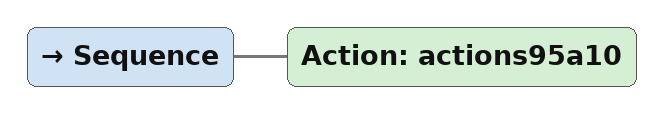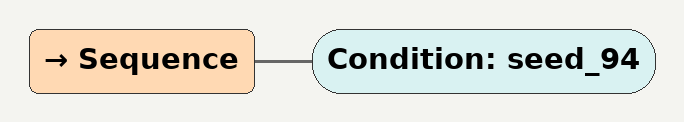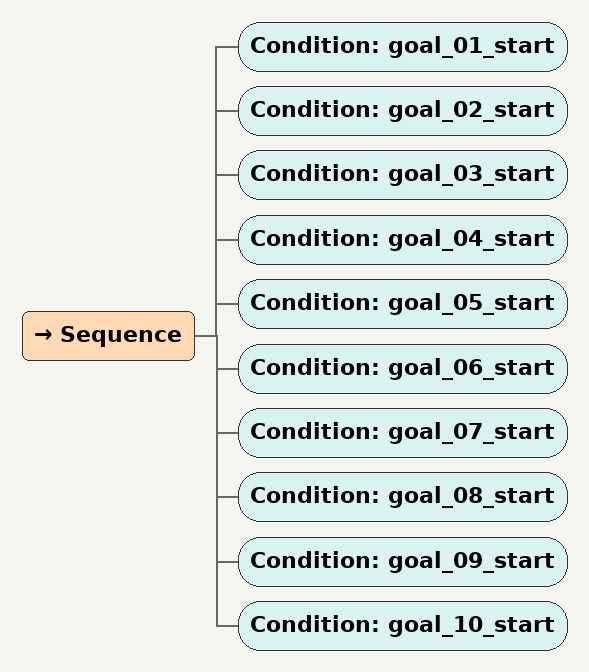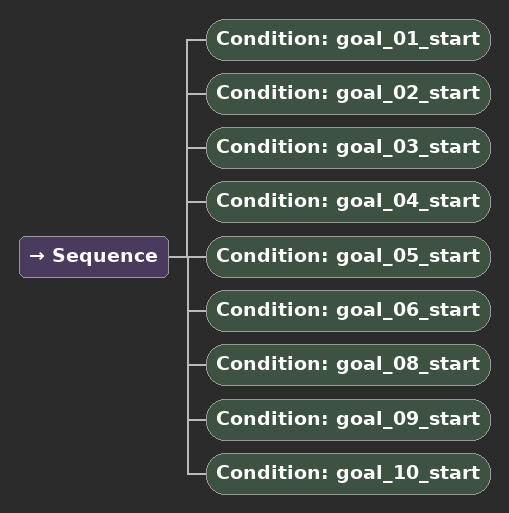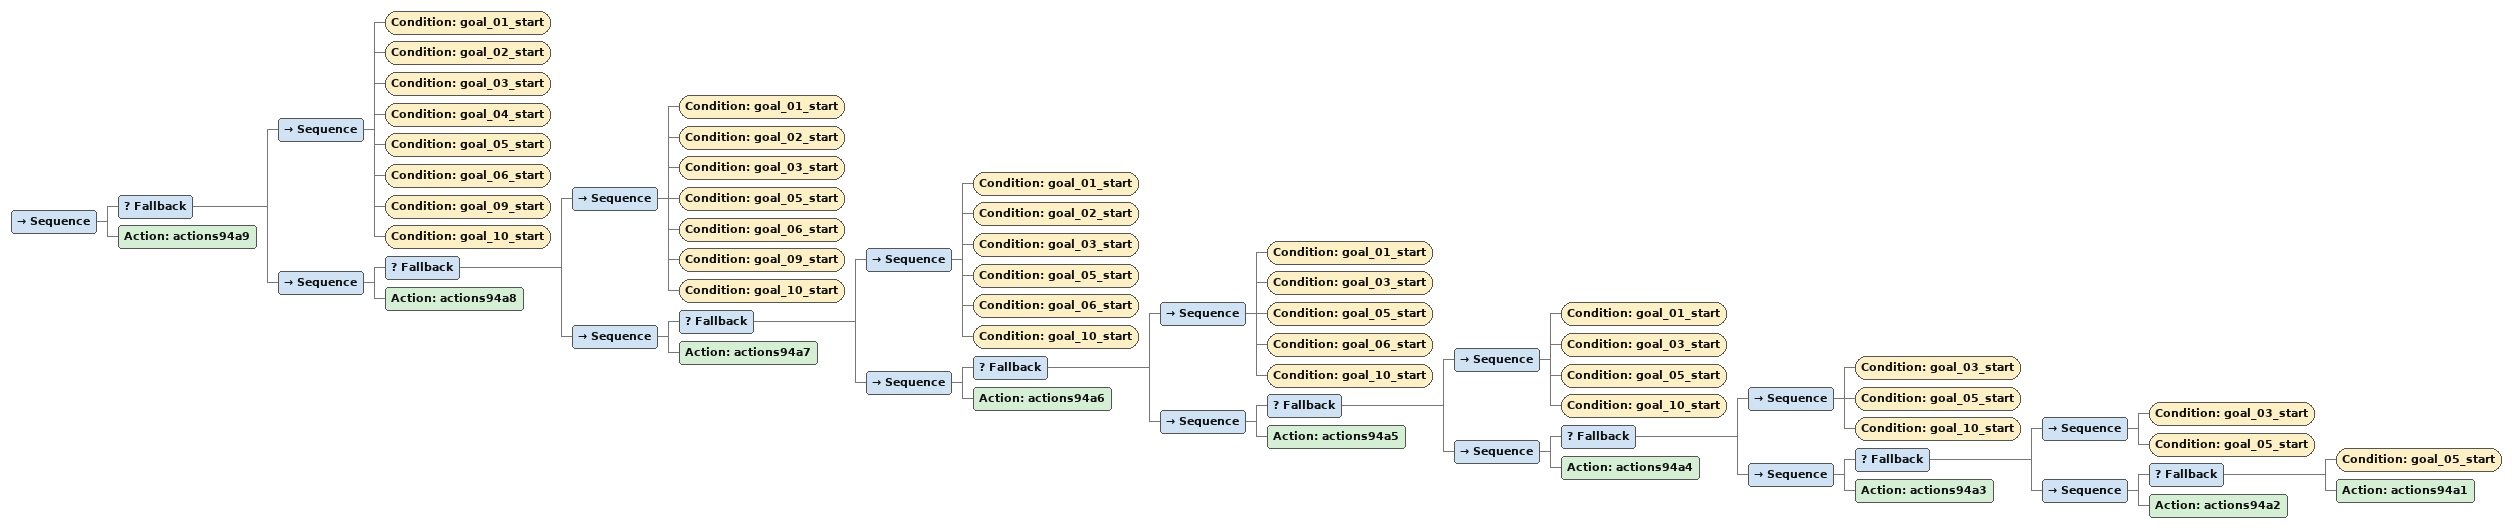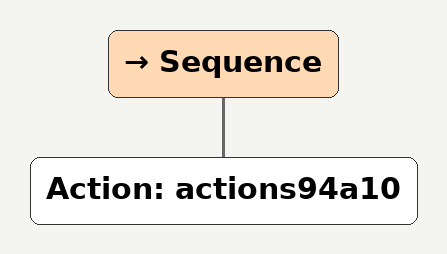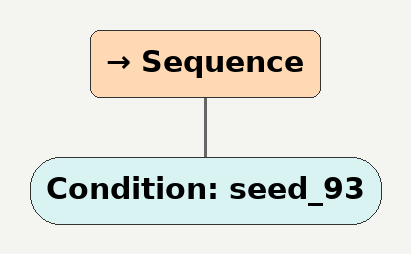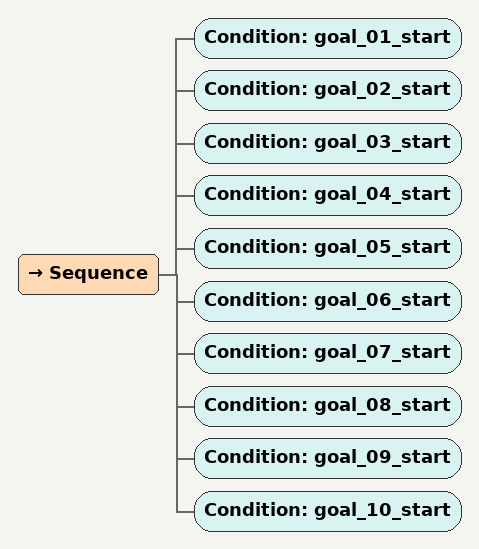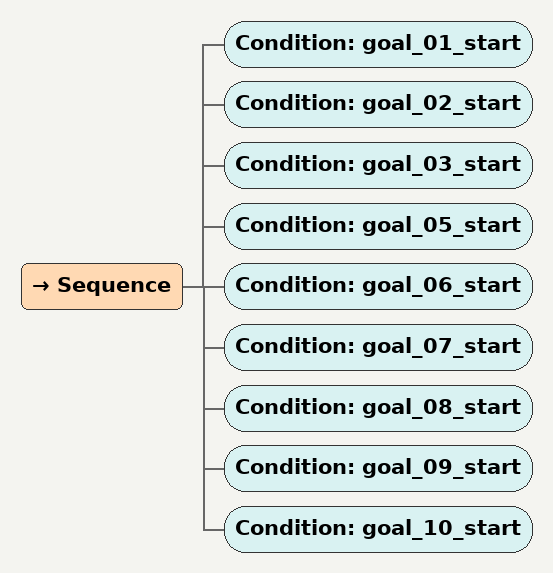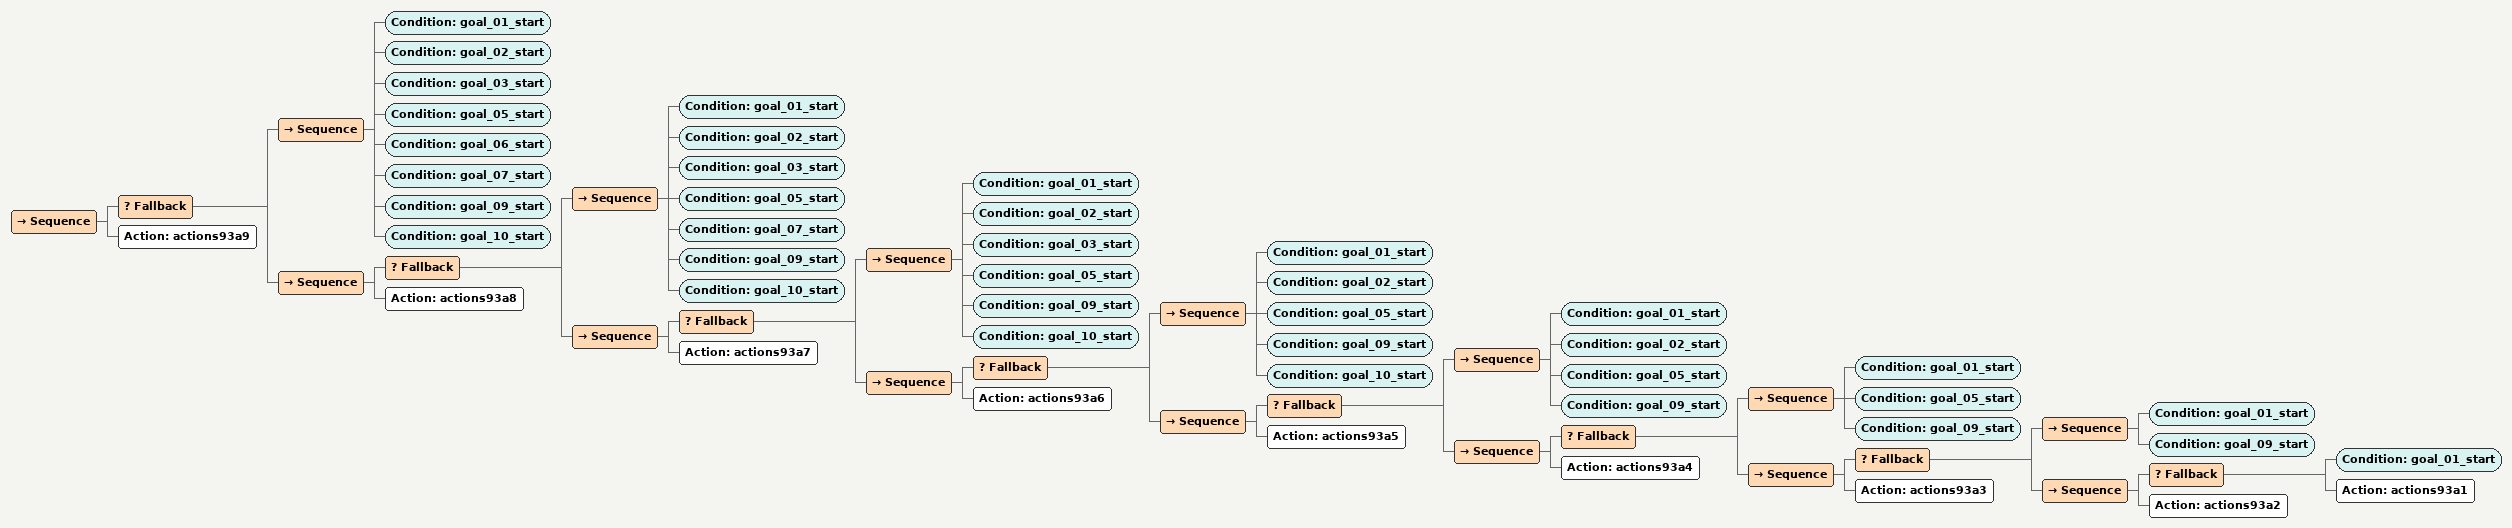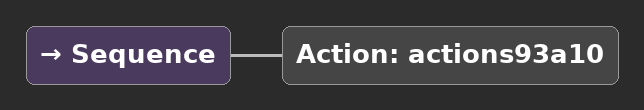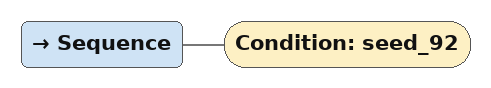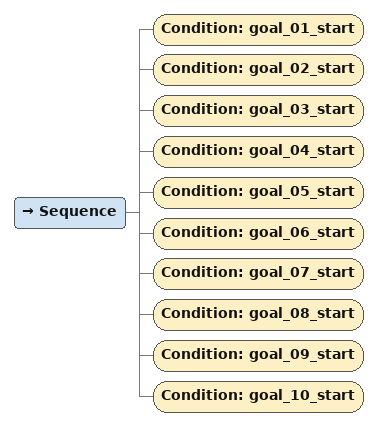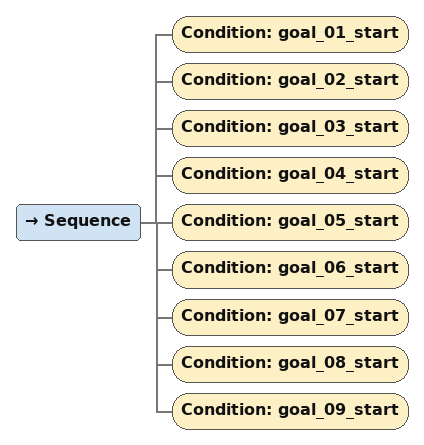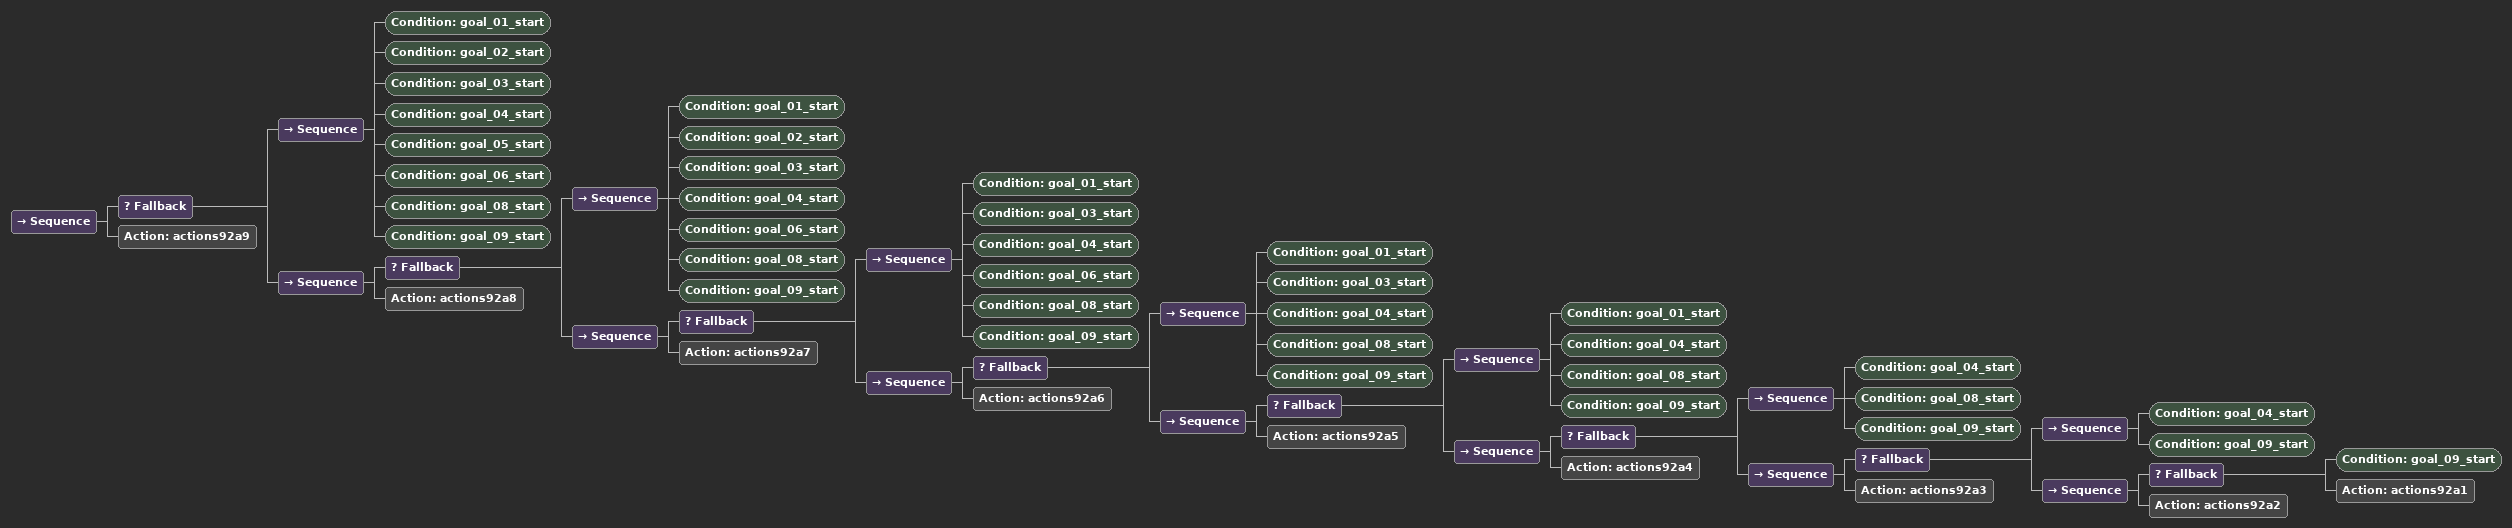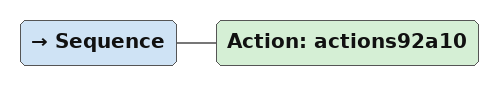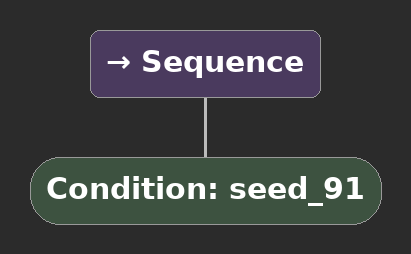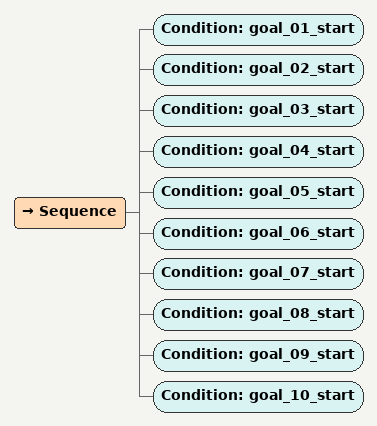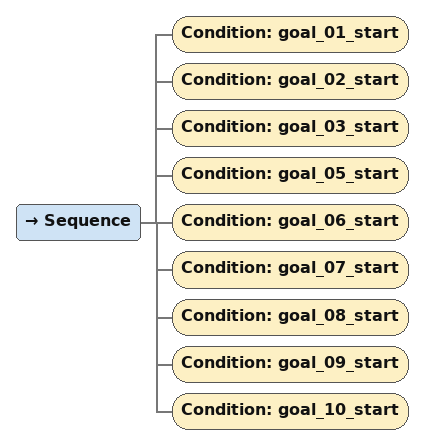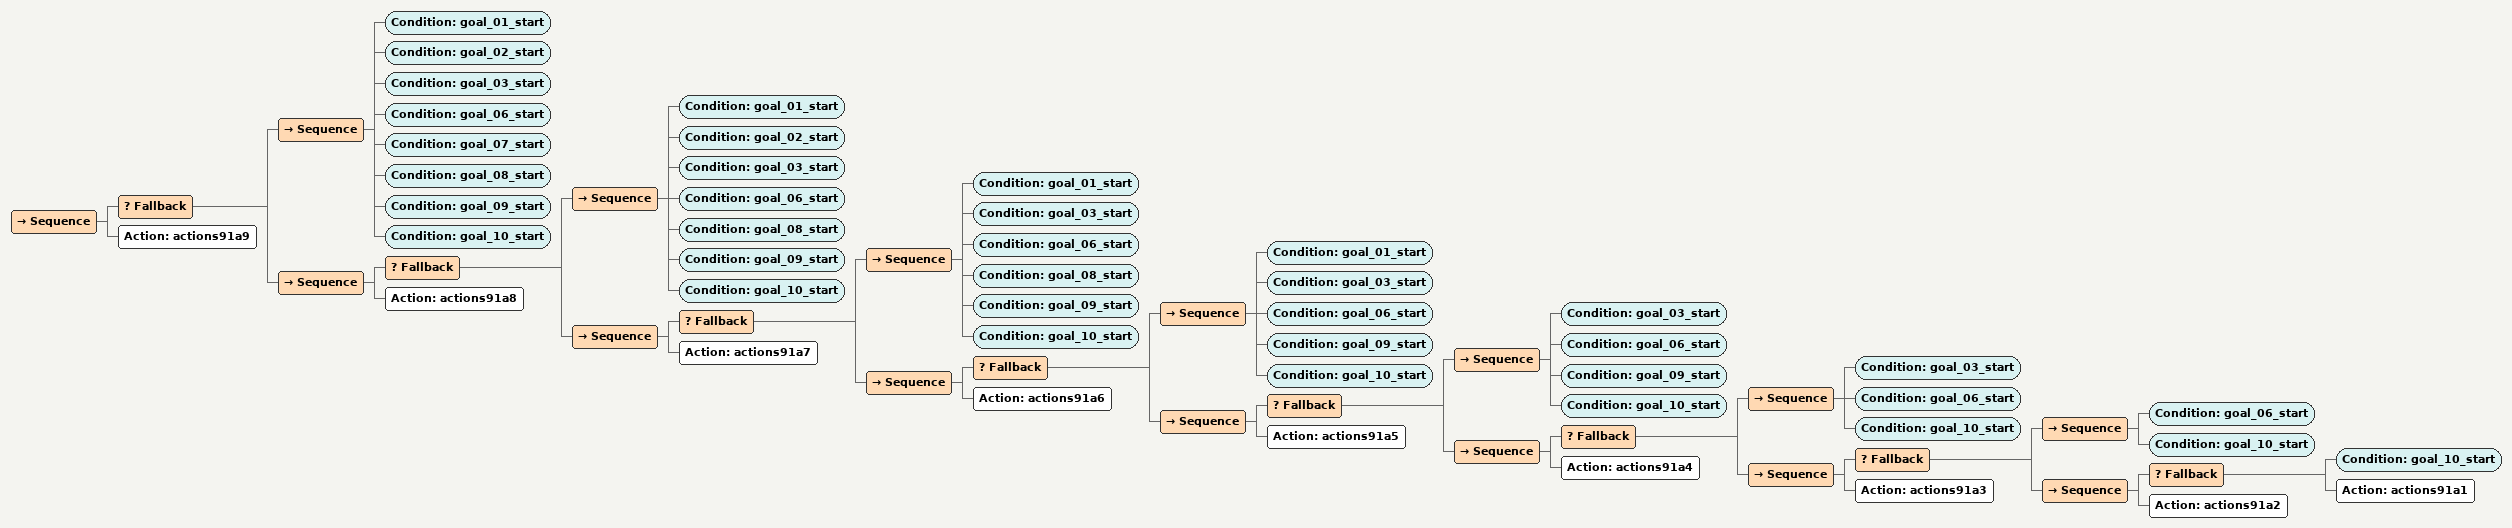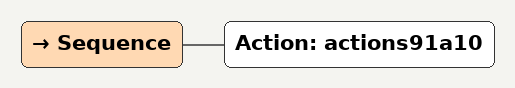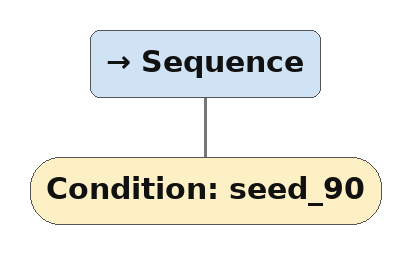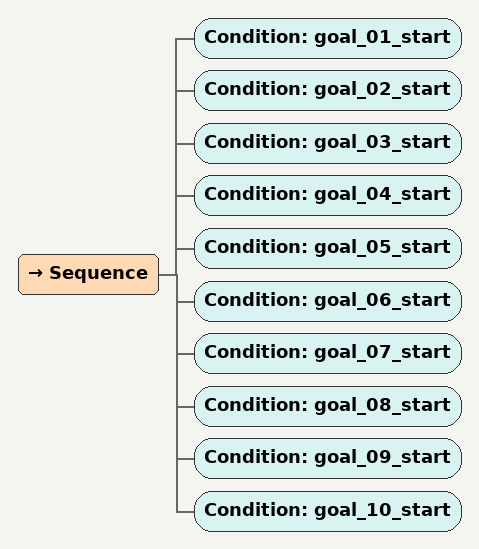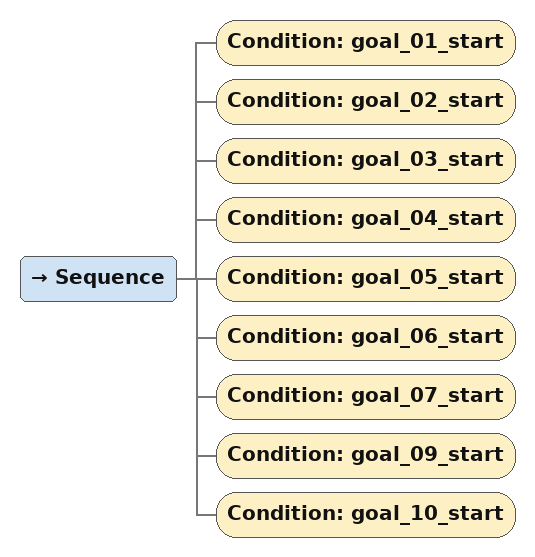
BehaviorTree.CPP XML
<Sequence><Action ID="actions95a10"/></Sequence>

<Sequence><Condition ID="seed_94"/></Sequence>

<Sequence><Condition ID="goal_01_start"/><Condition ID="goal_02_start"/><Condition ID="goal_03_start"/><Condition ID="goal_04_start"/><Condition ID="goal_05_start"/><Condition ID="goal_06_start"/><Condition ID="goal_07_start"/><Condition ID="goal_08_start"/><Condition ID="goal_09_start"/><Condition ID="goal_10_start"/></Sequence>

<Sequence><Condition ID="goal_01_start"/><Condition ID="goal_02_start"/><Condition ID="goal_03_start"/><Condition ID="goal_04_start"/><Condition ID="goal_05_start"/><Condition ID="goal_06_start"/><Condition ID="goal_08_start"/><Condition ID="goal_09_start"/><Condition ID="goal_10_start"/></Sequence>

<Sequence><Fallback><Sequence><Condition ID="goal_01_start"/><Condition ID="goal_02_start"/><Condition ID="goal_03_start"/><Condition ID="goal_04_start"/><Condition ID="goal_05_start"/><Condition ID="goal_06_start"/><Condition ID="goal_09_start"/><Condition ID="goal_10_start"/></Sequence><Sequence><Fallback><Sequence><Condition ID="goal_01_start"/><Condition ID="goal_02_start"/><Condition ID="goal_03_start"/><Condition ID="goal_05_start"/><Condition ID="goal_06_start"/><Condition ID="goal_09_start"/><Condition ID="goal_10_start"/></Sequence><Sequence><Fallback><Sequence><Condition ID="goal_01_start"/><Condition ID="goal_02_start"/><Condition ID="goal_03_start"/><Condition ID="goal_05_start"/><Condition ID="goal_06_start"/><Condition ID="goal_10_start"/></Sequence><Sequence><Fallback><Sequence><Condition ID="goal_01_start"/><Condition ID="goal_03_start"/><Condition ID="goal_05_start"/><Condition ID="goal_06_start"/><Condition ID="goal_10_start"/></Sequence><Sequence><Fallback><Sequence><Condition ID="goal_01_start"/><Condition ID="goal_03_start"/><Condition ID="goal_05_start"/><Condition ID="goal_10_start"/></Sequence><Sequence><Fallback><Sequence><Condition ID="goal_03_start"/><Condition ID="goal_05_start"/><Condition ID="goal_10_start"/></Sequence><Sequence><Fallback><Sequence><Condition ID="goal_03_start"/><Condition ID="goal_05_start"/></Sequence><Sequence><Fallback><Condition ID="goal_05_start"/><Action ID="actions94a1"/></Fallback><Action ID="actions94a2"/></Sequence></Fallback><Action ID="actions94a3"/></Sequence></Fallback><Action ID="actions94a4"/></Sequence></Fallback><Action ID="actions94a5"/></Sequence></Fallback><Action ID="actions94a6"/></Sequence></Fallback><Action ID="actions94a7"/></Sequence></Fallback><Action ID="actions94a8"/></Sequence></Fallback><Action ID="actions94a9"/></Sequence>

<Sequence><Action ID="actions94a10"/></Sequence>

<Sequence><Condition ID="seed_93"/></Sequence>

<Sequence><Condition ID="goal_01_start"/><Condition ID="goal_02_start"/><Condition ID="goal_03_start"/><Condition ID="goal_04_start"/><Condition ID="goal_05_start"/><Condition ID="goal_06_start"/><Condition ID="goal_07_start"/><Condition ID="goal_08_start"/><Condition ID="goal_09_start"/><Condition ID="goal_10_start"/></Sequence>

<Sequence><Condition ID="goal_01_start"/><Condition ID="goal_02_start"/><Condition ID="goal_03_start"/><Condition ID="goal_05_start"/><Condition ID="goal_06_start"/><Condition ID="goal_07_start"/><Condition ID="goal_08_start"/><Condition ID="goal_09_start"/><Condition ID="goal_10_start"/></Sequence>

<Sequence><Fallback><Sequence><Condition ID="goal_01_start"/><Condition ID="goal_02_start"/><Condition ID="goal_03_start"/><Condition ID="goal_05_start"/><Condition ID="goal_06_start"/><Condition ID="goal_07_start"/><Condition ID="goal_09_start"/><Condition ID="goal_10_start"/></Sequence><Sequence><Fallback><Sequence><Condition ID="goal_01_start"/><Condition ID="goal_02_start"/><Condition ID="goal_03_start"/><Condition ID="goal_05_start"/><Condition ID="goal_07_start"/><Condition ID="goal_09_start"/><Condition ID="goal_10_start"/></Sequence><Sequence><Fallback><Sequence><Condition ID="goal_01_start"/><Condition ID="goal_02_start"/><Condition ID="goal_03_start"/><Condition ID="goal_05_start"/><Condition ID="goal_09_start"/><Condition ID="goal_10_start"/></Sequence><Sequence><Fallback><Sequence><Condition ID="goal_01_start"/><Condition ID="goal_02_start"/><Condition ID="goal_05_start"/><Condition ID="goal_09_start"/><Condition ID="goal_10_start"/></Sequence><Sequence><Fallback><Sequence><Condition ID="goal_01_start"/><Condition ID="goal_02_start"/><Condition ID="goal_05_start"/><Condition ID="goal_09_start"/></Sequence><Sequence><Fallback><Sequence><Condition ID="goal_01_start"/><Condition ID="goal_05_start"/><Condition ID="goal_09_start"/></Sequence><Sequence><Fallback><Sequence><Condition ID="goal_01_start"/><Condition ID="goal_09_start"/></Sequence><Sequence><Fallback><Condition ID="goal_01_start"/><Action ID="actions93a1"/></Fallback><Action ID="actions93a2"/></Sequence></Fallback><Action ID="actions93a3"/></Sequence></Fallback><Action ID="actions93a4"/></Sequence></Fallback><Action ID="actions93a5"/></Sequence></Fallback><Action ID="actions93a6"/></Sequence></Fallback><Action ID="actions93a7"/></Sequence></Fallback><Action ID="actions93a8"/></Sequence></Fallback><Action ID="actions93a9"/></Sequence>

<Sequence><Action ID="actions93a10"/></Sequence>

<Sequence><Condition ID="seed_92"/></Sequence>

<Sequence><Condition ID="goal_01_start"/><Condition ID="goal_02_start"/><Condition ID="goal_03_start"/><Condition ID="goal_04_start"/><Condition ID="goal_05_start"/><Condition ID="goal_06_start"/><Condition ID="goal_07_start"/><Condition ID="goal_08_start"/><Condition ID="goal_09_start"/><Condition ID="goal_10_start"/></Sequence>

<Sequence><Condition ID="goal_01_start"/><Condition ID="goal_02_start"/><Condition ID="goal_03_start"/><Condition ID="goal_04_start"/><Condition ID="goal_05_start"/><Condition ID="goal_06_start"/><Condition ID="goal_07_start"/><Condition ID="goal_08_start"/><Condition ID="goal_09_start"/></Sequence>

<Sequence><Fallback><Sequence><Condition ID="goal_01_start"/><Condition ID="goal_02_start"/><Condition ID="goal_03_start"/><Condition ID="goal_04_start"/><Condition ID="goal_05_start"/><Condition ID="goal_06_start"/><Condition ID="goal_08_start"/><Condition ID="goal_09_start"/></Sequence><Sequence><Fallback><Sequence><Condition ID="goal_01_start"/><Condition ID="goal_02_start"/><Condition ID="goal_03_start"/><Condition ID="goal_04_start"/><Condition ID="goal_06_start"/><Condition ID="goal_08_start"/><Condition ID="goal_09_start"/></Sequence><Sequence><Fallback><Sequence><Condition ID="goal_01_start"/><Condition ID="goal_03_start"/><Condition ID="goal_04_start"/><Condition ID="goal_06_start"/><Condition ID="goal_08_start"/><Condition ID="goal_09_start"/></Sequence><Sequence><Fallback><Sequence><Condition ID="goal_01_start"/><Condition ID="goal_03_start"/><Condition ID="goal_04_start"/><Condition ID="goal_08_start"/><Condition ID="goal_09_start"/></Sequence><Sequence><Fallback><Sequence><Condition ID="goal_01_start"/><Condition ID="goal_04_start"/><Condition ID="goal_08_start"/><Condition ID="goal_09_start"/></Sequence><Sequence><Fallback><Sequence><Condition ID="goal_04_start"/><Condition ID="goal_08_start"/><Condition ID="goal_09_start"/></Sequence><Sequence><Fallback><Sequence><Condition ID="goal_04_start"/><Condition ID="goal_09_start"/></Sequence><Sequence><Fallback><Condition ID="goal_09_start"/><Action ID="actions92a1"/></Fallback><Action ID="actions92a2"/></Sequence></Fallback><Action ID="actions92a3"/></Sequence></Fallback><Action ID="actions92a4"/></Sequence></Fallback><Action ID="actions92a5"/></Sequence></Fallback><Action ID="actions92a6"/></Sequence></Fallback><Action ID="actions92a7"/></Sequence></Fallback><Action ID="actions92a8"/></Sequence></Fallback><Action ID="actions92a9"/></Sequence>

<Sequence><Action ID="actions92a10"/></Sequence>

<Sequence><Condition ID="seed_91"/></Sequence>

<Sequence><Condition ID="goal_01_start"/><Condition ID="goal_02_start"/><Condition ID="goal_03_start"/><Condition ID="goal_04_start"/><Condition ID="goal_05_start"/><Condition ID="goal_06_start"/><Condition ID="goal_07_start"/><Condition ID="goal_08_start"/><Condition ID="goal_09_start"/><Condition ID="goal_10_start"/></Sequence>

<Sequence><Condition ID="goal_01_start"/><Condition ID="goal_02_start"/><Condition ID="goal_03_start"/><Condition ID="goal_05_start"/><Condition ID="goal_06_start"/><Condition ID="goal_07_start"/><Condition ID="goal_08_start"/><Condition ID="goal_09_start"/><Condition ID="goal_10_start"/></Sequence>

<Sequence><Fallback><Sequence><Condition ID="goal_01_start"/><Condition ID="goal_02_start"/><Condition ID="goal_03_start"/><Condition ID="goal_06_start"/><Condition ID="goal_07_start"/><Condition ID="goal_08_start"/><Condition ID="goal_09_start"/><Condition ID="goal_10_start"/></Sequence><Sequence><Fallback><Sequence><Condition ID="goal_01_start"/><Condition ID="goal_02_start"/><Condition ID="goal_03_start"/><Condition ID="goal_06_start"/><Condition ID="goal_08_start"/><Condition ID="goal_09_start"/><Condition ID="goal_10_start"/></Sequence><Sequence><Fallback><Sequence><Condition ID="goal_01_start"/><Condition ID="goal_03_start"/><Condition ID="goal_06_start"/><Condition ID="goal_08_start"/><Condition ID="goal_09_start"/><Condition ID="goal_10_start"/></Sequence><Sequence><Fallback><Sequence><Condition ID="goal_01_start"/><Condition ID="goal_03_start"/><Condition ID="goal_06_start"/><Condition ID="goal_09_start"/><Condition ID="goal_10_start"/></Sequence><Sequence><Fallback><Sequence><Condition ID="goal_03_start"/><Condition ID="goal_06_start"/><Condition ID="goal_09_start"/><Condition ID="goal_10_start"/></Sequence><Sequence><Fallback><Sequence><Condition ID="goal_03_start"/><Condition ID="goal_06_start"/><Condition ID="goal_10_start"/></Sequence><Sequence><Fallback><Sequence><Condition ID="goal_06_start"/><Condition ID="goal_10_start"/></Sequence><Sequence><Fallback><Condition ID="goal_10_start"/><Action ID="actions91a1"/></Fallback><Action ID="actions91a2"/></Sequence></Fallback><Action ID="actions91a3"/></Sequence></Fallback><Action ID="actions91a4"/></Sequence></Fallback><Action ID="actions91a5"/></Sequence></Fallback><Action ID="actions91a6"/></Sequence></Fallback><Action ID="actions91a7"/></Sequence></Fallback><Action ID="actions91a8"/></Sequence></Fallback><Action ID="actions91a9"/></Sequence>

<Sequence><Action ID="actions91a10"/></Sequence>

<Sequence><Condition ID="seed_90"/></Sequence>

<Sequence><Condition ID="goal_01_start"/><Condition ID="goal_02_start"/><Condition ID="goal_03_start"/><Condition ID="goal_04_start"/><Condition ID="goal_05_start"/><Condition ID="goal_06_start"/><Condition ID="goal_07_start"/><Condition ID="goal_08_start"/><Condition ID="goal_09_start"/><Condition ID="goal_10_start"/></Sequence>

<Sequence><Condition ID="goal_01_start"/><Condition ID="goal_02_start"/><Condition ID="goal_03_start"/><Condition ID="goal_04_start"/><Condition ID="goal_05_start"/><Condition ID="goal_06_start"/><Condition ID="goal_07_start"/><Condition ID="goal_09_start"/><Condition ID="goal_10_start"/></Sequence>
